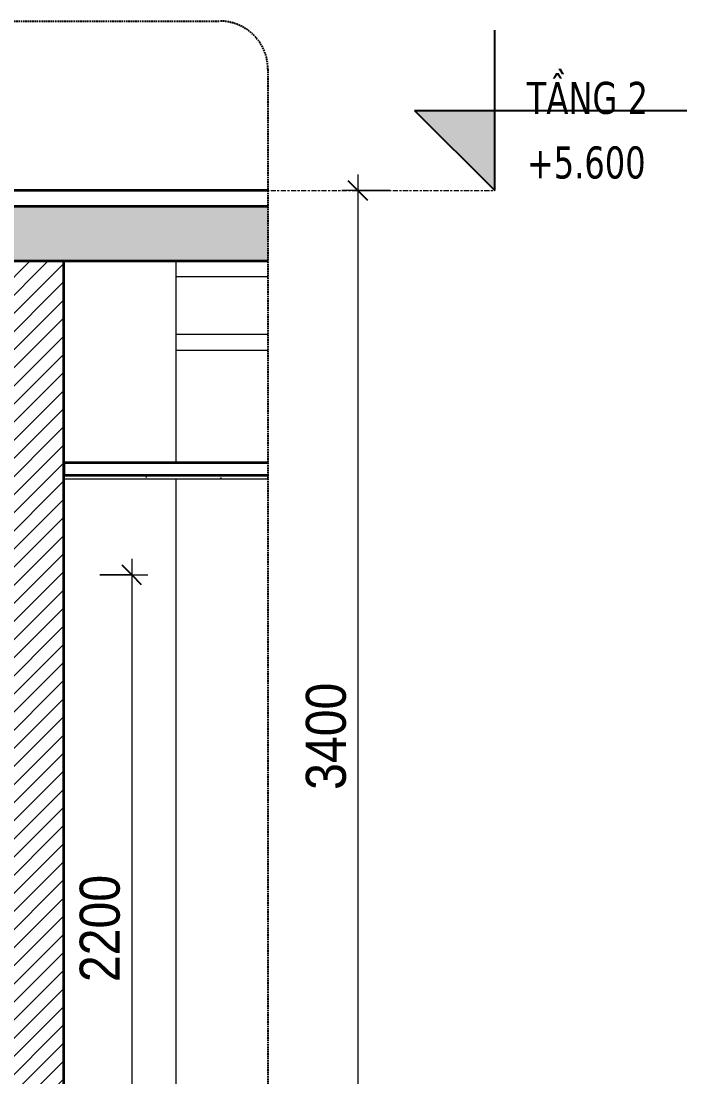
# Model space of a CAD drawing. Header units: millimetres. Extents: x 66631 to 260610, y 416 to 78637.
# Drawn here: x 91467 to 93545, y 2833 to 6129 of the extents above; entities that cross this region are included whole.
import ezdxf

# ---------------------------------------------------------------- set-up
doc = ezdxf.new("R2010")
doc.units = ezdxf.units.MM
doc.linetypes.add('Centre', pattern=[31.75, 6.35, -4.7625, 15.875, -4.7625])
doc.linetypes.add('Hidden', pattern=[7.14375, 4.7625, -2.38125])
for name, color, linetype, lineweight in [('0-4', 90, 'Continuous', 5), ('A-ANNO-DIMS', 211, 'Continuous', 9), ('A-ANNO-DIMS-50', 211, 'Continuous', 9), ('A-CLNG-1', 250, 'Continuous', 35), ('A-CLNG-FNSH-1', 7, 'Continuous', 18), ('A-CLNG-PATT-3', 13, 'Continuous', 18), ('A-DETL-GENF', 92, 'Continuous', 18), ('A-DETL-GENF-4', 92, 'Hidden', 25), ('A-DETL-GENF-5', 9, 'Continuous', 18), ('A-DETL-MEDM', 33, 'Continuous', 35), ('A-FLOR-3', 7, 'Continuous', 18), ('A-FLOR-FNSH-1', 250, 'Continuous', 35), ('A-FLOR-LEVL', 51, 'Continuous', 9), ('A-FLOR-LEVL-1', 51, 'Continuous', 25), ('A-FLOR-LEVL-2', 51, 'Centre', 9), ('A-WALL', 113, 'Continuous', 18), ('A-WALL-2', 250, 'Continuous', 35), ('A-WALL-PATT-2', 111, 'Continuous', 18), ('M-EQPM', 50, 'Continuous', 18), ('M-EQPM-3', 50, 'Continuous', 25), ('S-BEAM-2', 7, 'Continuous', 18)]:
    doc.layers.add(name, color=color, linetype=linetype, lineweight=lineweight)
doc.styles.add('Tahoma_B_1', font='tahomabd.ttf', dxfattribs={"width": 0.85, "height": 100})
doc.styles.add('UTM Avo', font='', dxfattribs={"width": 0.9, "height": 125})
doc.styles.get('UTM Avo').set_extended_font_data('UTM Avo')
doc.dimstyles.new('1_Dim_chi_tiet_2_5', dxfattribs={"dimscale": 304.8, "dimtxt": 124.912619, "dimasz": 0.19685, "dimexe": 0.164042, "dimexo": 0.0625, "dimgap": 0.016404, "dimtad": 1, "dimdec": 0, "dimrnd": 5, "dimzin": 0, "dimdsep": 46, "dimtxsty": 'UTM Avo', "dimblk1": 'OBLIQUE', "dimblk2": 'OBLIQUE', "dimsah": 1, "dimcen": 0.09, "dimdle": 0.164042, "dimazin": 0, "dimtfac": 1, "dimtdec": 4, "dimtix": 1, "dimtmove": 0, "dimatfit": 3, "dimfxl": 0.328084, "dimfxlon": 1, "dimtvp": 1, "dimtolj": 1, "dimtzin": 0, "dimarcsym": 2})

# ---------------------------------------------------------------- blocks, each defined once
blk = doc.blocks.new('NCV_TKTC_KET CAU_rvt-2-TKCS_CĂN HỘ LOẠI 1B - MẶT CẮT 1')
at = {"layer": 'A-FLOR-3'}
blk.add_line((-35900.5, 5330), (-36186.5, 5330), dxfattribs=at)
at = {"layer": 'S-BEAM-2'}
for p, q in [((-35900.5, 5150), (-36186.5, 5150)), ((-35900.5, 5100), (-36186.5, 5100))]:
    blk.add_line(p, q, dxfattribs=at)
blk = doc.blocks.new('NCV_TKTC_TANG 2_rvt-2-TKCS_CĂN HỘ LOẠI 1B - MẶT CẮT 1')
at = {"layer": 'A-FLOR-FNSH-1'}
blk.add_line((-35900.5, 5600), (-44336.9, 5600), dxfattribs=at)
blk = doc.blocks.new('TKTC_XREF_251221_MB TANG 2-7 - TKTC_XREF_251221_MB TANG 2-7-2039446-TKCS_CĂN HỘ LOẠI 1B - MẶT CẮT 1')
at = {"layer": 'M-EQPM-3'}
blk.add_line((-45536.9, 5600), (-35900.5, 5600), dxfattribs=at)
blk = doc.blocks.new('BORDER VIEW - BORDER VIEW-3685295-TKCS_CĂN HỘ LOẠI 1B - MẶT CẮT 1')
at = {"layer": 'A-DETL-GENF-4'}
for p, q in [((-45987.4, 6128.7), (-36050.5, 6128.7)), ((-35900.5, 5978.7), (-35900.5, 1690))]:
    blk.add_line(p, q, dxfattribs=at)
blk.add_arc((-36050.5, 5978.7), 150, 0, 90, dxfattribs=at)
blk = doc.blocks.new('Level - CAO ĐỘ LEVEL-350587-TKCS_CĂN HỘ LOẠI 1B - MẶT CẮT 1')
at = {"layer": 'A-FLOR-LEVL'}
blk.add_hatch(color=256, dxfattribs=at).paths.add_polyline_path([(-35192.634742, 2450), (-35192.634742, 2200), (-35442.634742, 2450)])
at = {"layer": 'A-FLOR-LEVL-1'}
for p, q in [((-35192.634742, 2200), (-35192.634742, 2700)), ((-35442.634742, 2450), (-35192.634742, 2200)), ((-35442.634742, 2450), (-34592.634742, 2450))]:
    blk.add_line(p, q, dxfattribs=at)
blk = doc.blocks.new('DIMBLOCK59-TKCS_CĂN HỘ LOẠI 1B - MẶT CẮT 1')
at = {"layer": 'A-ANNO-DIMS-50'}
for p, q in [((92517.7, 5650), (92517.7, 2150)), ((92617.7, 5600), (92467.7, 5600)), ((92517.7, 5600), (92617.7, 5600)), ((92617.7, 2200), (92467.7, 2200)), ((92517.7, 2200), (92617.7, 2200))]:
    blk.add_line(p, q, dxfattribs=at)
at = {"layer": 'A-ANNO-DIMS-50', "lineweight": 25}
for p, q in [((92517.7, 5600), (92487.7, 5630)), ((92517.7, 5600), (92547.7, 5570)), ((92517.7, 2200), (92487.7, 2230)), ((92517.7, 2200), (92547.7, 2170))]:
    blk.add_line(p, q, dxfattribs=at)
at = {"layer": 'A-ANNO-DIMS-50', "color": 0, "insert": (92355.3, 3728.8), "char_height": 125, "width": 410.824, "attachment_point": 1, "rotation": 90, "line_spacing_factor": 1.110334, "style": 'UTM Avo'}
blk.add_mtext('3400', dxfattribs=at)
blk = doc.blocks.new('_Oblique')
at = {"color": 0, "linetype": 'ByBlock', "lineweight": -2}
blk.add_line((-0.5, -0.5), (0.5, 0.5), dxfattribs=at)
blk = doc.blocks.new('DIMBLOCK60-TKCS_CĂN HỘ LOẠI 1B - MẶT CẮT 1')
at = {"layer": 'A-ANNO-DIMS-50'}
for p, q in [((91811.8, 4450), (91811.8, 2150)), ((91711.8, 4400), (91861.8, 4400)), ((91811.8, 4400), (91711.8, 4400)), ((91911.8, 2200), (91761.8, 2200)), ((91811.8, 2200), (91911.8, 2200))]:
    blk.add_line(p, q, dxfattribs=at)
at = {"layer": 'A-ANNO-DIMS-50', "lineweight": 25}
for p, q in [((91811.8, 4400), (91781.8, 4430)), ((91811.8, 4400), (91841.8, 4370)), ((91811.8, 2200), (91781.8, 2230)), ((91811.8, 2200), (91841.8, 2170))]:
    blk.add_line(p, q, dxfattribs=at)
at = {"layer": 'A-ANNO-DIMS-50', "color": 0, "insert": (91649.4, 3128.8), "char_height": 125, "width": 410.824, "attachment_point": 1, "rotation": 90, "line_spacing_factor": 1.110334, "style": 'UTM Avo'}
blk.add_mtext('2200', dxfattribs=at)

msp = doc.modelspace()

# ---------------------------------------------------------------- hatches: boundary and pattern name
at = {"layer": 'A-CLNG-PATT-3'}
h = msp.add_hatch(dxfattribs=at)
h.set_pattern_fill('FP_6', color=256, style=0, pattern_type=2)
h.set_pattern_definition([(0, (87338.21, 15875), (406.4, 101.6), [16.764, -288.036, 16.764, -288.036, -1625.6]), (0, (87338.21, 15875), (406.4, 101.6), [-609.6, 16.764, -592.836, 16.764, -288.036, -711.2]), (0, (87338.21, 15875), (406.4, 101.6), [-1524, 16.764, -186.436, 16.764, -491.236]), (120, (87490.61, 15925.8), (-291.1882, 301.1527), [16.764, -288.036, 16.764, -288.036, -1625.6]), (120, (87490.61, 15925.8), (-291.1882, 301.1527), [-609.6, 16.764, -592.836, 16.764, -288.036, -711.2]), (120, (87490.61, 15925.8), (-291.1882, 301.1527), [-1524, 16.764, -186.436, 16.764, -491.236]), (240, (87541.41, 16129), (-115.2118, -402.7527), [16.764, -288.036, 16.764, -288.036, -1625.6]), (240, (87541.41, 16129), (-115.2118, -402.7527), [-609.6, 16.764, -592.836, 16.764, -288.036, -711.2]), (240, (87541.41, 16129), (-115.2118, -402.7527), [-1524, 16.764, -186.436, 16.764, -491.236])])
h.paths.add_polyline_path([(92038.6, 4700), (92236.9, 4700), (92236.9, 4710), (91599.6, 4710), (91599.6, 4700), (91950.9, 4700)])
at = {"layer": 'A-DETL-GENF-5'}
h = msp.add_hatch(dxfattribs=at)
h.set_pattern_fill('FP_5', color=256, style=0, pattern_type=2)
h.set_pattern_definition([(50, (87338.2, 15875), (364.368, -31.878), [38.1, -419.1]), (355, (87338.2, 15875), (-70.486, 382.113), [30.48, -335.28]), (100.451, (87368.57, 15872.34), (293.885, 350.233), [32.38, -356.18]), (46.184, (87338.2, 15976.6), (542.158, -84.086), [57.15, -628.65]), (96.636, (87383.4, 15969.6), (474.805, 494.855), [48.57, -534.27]), (351.184, (87338.2, 15976.6), (474.81, 494.85), [45.72, -502.92]), (21, (87389, 15951.2), (303.2285, -204.5305), [38.1, -419.1]), (326, (87389, 15951.2), (123.604, 368.376), [30.48, -335.28]), (71.451, (87414.28, 15934.16), (426.834, 163.843), [32.38, -356.18]), (37.5, (87338.21, 15875), (6.1766, 169.1102), [3.353, -327.863, 3.353, -337.007, -336.55]), (37.5, (87338.21, 15875), (6.1766, 169.1102), [-671.576, 3.353, -333.197]), (7.5, (87338.21, 15875), (133.639, 200.3615), [3.353, -190.703, 3.353, -320.243, -128.27]), (7.5, (87338.21, 15875), (133.639, 200.3615), [-517.652, 3.353, -124.917]), (327.5, (87224.93, 15875), (271.1818, -11.4584), [3.353, -123.647, 3.353, -392.887, -525.78]), (327.5, (87224.93, 15875), (271.1818, -11.4584), [-523.24, 3.353, -522.427]), (317.5, (87174.13, 15875), (296.2585, 50.853), [3.353, -161.747, 3.353, -259.791, -373.38]), (317.5, (87174.13, 15875), (296.2585, 50.853), [-428.244, 3.353, -370.027]), (45, (87338.21, 15875), (-125.7236, 125.7236), []), (45, (87338.21, 16065.5), (-125.7236, 125.7236), [])])
h.paths.add_polyline_path([(88201.8, 4950), (88201.8, 5380), (92236.9, 5380), (92236.9, 5550), (83600, 5550), (83600, 5500), (82600.5, 5500), (82600, 5700), (82400, 5700), (82400.5, 5100), (82600, 5100), (82600.5, 5330), (83602.1, 5330), (83602.1, 4950), (83902.1, 4950), (83902.1, 5380), (87901.8, 5380), (87901.8, 4950), (88199.3, 4950)])
at = {"layer": 'A-WALL-PATT-2'}
h = msp.add_hatch(dxfattribs=at)
h.set_pattern_fill('FP_4', color=256, style=0, pattern_type=2)
h.set_pattern_definition([(45, (87338.21, 15875), (-28.28427, 28.28427), [])])
h.paths.add_polyline_path([(91399.6, 2150), (91599.6, 2150), (91599.6, 5380), (91399.6, 5380), (91399.6, 2688.2)])

# ---------------------------------------------------------------- linework, layer by layer
at = {"layer": 'A-CLNG-1'}
for p, q in [((92236.9, 4750), (91599.6, 4750)), ((91599.6, 4750), (91599.6, 4710)), ((92236.9, 4710), (91599.6, 4710))]:
    msp.add_line(p, q, dxfattribs=at)
at = {"layer": 'A-CLNG-FNSH-1'}
for p, q in [((91599.6, 4710), (91599.6, 4700)), ((91599.6, 4700), (92236.9, 4700))]:
    msp.add_line(p, q, dxfattribs=at)
at = {"layer": 'A-DETL-MEDM'}
for p, q in [((92236.9, 5550), (83600, 5550)), ((88201.8, 5380), (92236.9, 5380))]:
    msp.add_line(p, q, dxfattribs=at)
at = {"layer": 'A-FLOR-LEVL-2'}
msp.add_line((81693.5, 5600), (92944.8, 5600), dxfattribs=at)
at = {"layer": 'A-WALL'}
for p, q in [((91950.9, 4750), (91950.9, 5380)), ((91950.9, 2180), (91950.9, 4700))]:
    msp.add_line(p, q, dxfattribs=at)
at = {"layer": 'A-WALL-2'}
msp.add_line((91599.6, 2150), (91599.6, 5380), dxfattribs=at)

# ---------------------------------------------------------------- block references
at = {"layer": '0-4'}
for name in ['NCV_TKTC_TANG 2_rvt-2-TKCS_CĂN HỘ LOẠI 1B - MẶT CẮT 1', 'NCV_TKTC_KET CAU_rvt-2-TKCS_CĂN HỘ LOẠI 1B - MẶT CẮT 1']:
    msp.add_blockref(name, (128137.4, 0), dxfattribs=at)
at = {"layer": 'A-DETL-GENF'}
msp.add_blockref('BORDER VIEW - BORDER VIEW-3685295-TKCS_CĂN HỘ LOẠI 1B - MẶT CẮT 1', (128137.4, 0), dxfattribs=at)
at = {"layer": 'A-FLOR-LEVL-1'}
msp.add_blockref('Level - CAO ĐỘ LEVEL-350587-TKCS_CĂN HỘ LOẠI 1B - MẶT CẮT 1', (128137.4, 3400), dxfattribs=at)
at = {"layer": 'M-EQPM'}
msp.add_blockref('TKTC_XREF_251221_MB TANG 2-7 - TKTC_XREF_251221_MB TANG 2-7-2039446-TKCS_CĂN HỘ LOẠI 1B - MẶT CẮT 1', (128137.4, 0), dxfattribs=at)

# ---------------------------------------------------------------- texts
at = {"layer": 'A-FLOR-LEVL', "char_height": 100, "line_spacing_factor": 0.996129, "style": 'Tahoma_B_1'}
for s, insert, width, attachment_point in [('\\pt510,1020,1530,2040,2550,3060,3570,4080,4590,5100,5610,6120,6630,7140,7650,8160,8670,9180,9690,10200,10710,11220,11730,12240,12750,13260,13770,14280,14790,15300,15810,16320;TẦNG 2', (93045, 5837.2), 452.625, 7), ('\\pt212.5,425,637.5,850,1062.5,1275,1487.5,1700,1912.5,2125,2337.5,2550,2762.5,2975,3187.5,3400,3612.5,3825,4037.5,4250,4462.5,4675,4887.5,5100,5312.5,5525,5737.5,5950,6162.5,6375,6587.5,6800;+5.600', (93045, 5737.5), 441.575, 1)]:
    msp.add_mtext(s, dxfattribs=dict(at, insert=insert, width=width, attachment_point=attachment_point))

# ---------------------------------------------------------------- dimensions: what is measured, and where the dimension line sits
at = {"layer": 'A-ANNO-DIMS'}
for base, p1, p2, override, picture, middle in [((92517.7, 2200), (92617.7, 5600), (92617.7, 2200), {"dimpost": '<>', "dimfxl": 3400}, 'DIMBLOCK59-TKCS_CĂN HỘ LOẠI 1B - MẶT CẮT 1', (92448, 3900)), ((91811.8, 2200), (91711.8, 4400), (91911.8, 2200), {"dimpost": '<>', "dimfxl": 2209.072203}, 'DIMBLOCK60-TKCS_CĂN HỘ LOẠI 1B - MẶT CẮT 1', (91742.1, 3300))]:
    dim = msp.add_linear_dim(base=base, p1=p1, p2=p2, angle=90, dimstyle='1_Dim_chi_tiet_2_5', override=override, dxfattribs=at)
    dim.commit()
    dim.dimension.update_dxf_attribs({"geometry": picture, "text_midpoint": middle})

doc.saveas('drawing.dxf')
